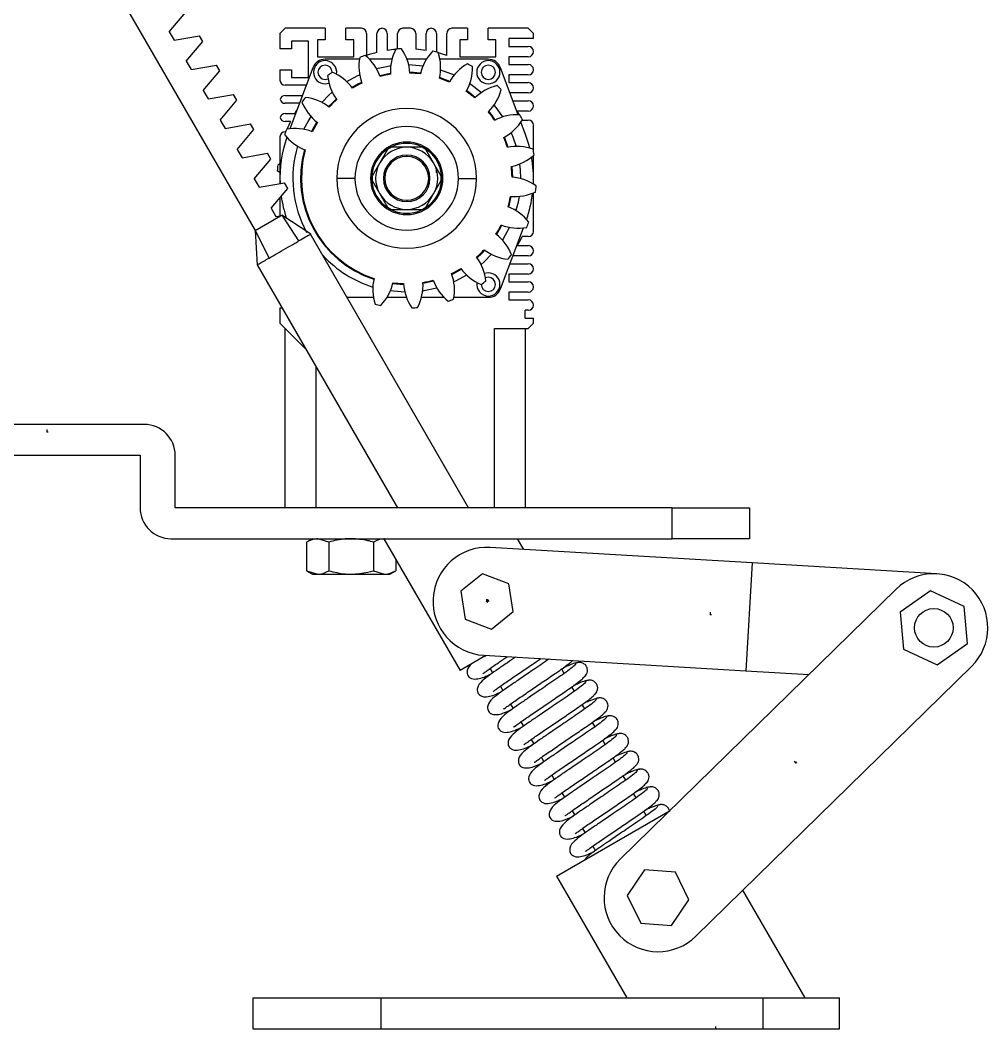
# Model space of a CAD drawing. Header units: millimetres. Extents: x 0 to 297, y 0 to 210.
# Drawn here: x 103.6 to 134.95, y 147.79 to 180.47 of the extents above; entities that cross this region are included whole.
import ezdxf

# ---------------------------------------------------------------- set-up
doc = ezdxf.new("R2010")
doc.units = ezdxf.units.MM
doc.header["$PDSIZE"] = -1

msp = doc.modelspace()

# ---------------------------------------------------------------- linework, layer by layer
at = {"color": 7, "linetype": 'Continuous', "lineweight": 25}
for p, q in [((101.209, 190.973), (111.209, 173.652)), ((108.432, 180.087), (108.97, 180.729)), ((108.432, 180.087), (108.588, 179.817)), ((112.183, 180.204), (112.015, 180.036)), ((113.482, 180.204), (112.183, 180.204)), ((113.482, 180.204), (113.482, 179.826)), ((114.152, 179.826), (114.152, 180.204)), ((114.655, 180.204), (114.152, 180.204)), ((116.248, 180.204), (115.996, 180.204)), ((118.092, 180.204), (117.589, 180.204)), ((118.092, 180.204), (118.092, 179.826)), ((118.762, 179.826), (118.762, 180.204)), ((120.062, 180.204), (118.762, 180.204)), ((120.229, 180.036), (120.062, 180.204)), ((108.588, 179.817), (109.413, 179.963)), ((108.981, 179.135), (109.52, 179.777)), ((109.52, 179.777), (109.413, 179.963)), ((112.015, 180.036), (112.015, 179.533)), ((112.937, 179.785), (112.392, 179.785)), ((112.392, 179.785), (112.392, 179.533)), ((112.937, 178.611), (112.937, 179.785)), ((113.482, 179.826), (113.23, 179.826)), ((113.23, 179.826), (113.23, 179.282)), ((114.404, 179.826), (114.152, 179.826)), ((114.404, 179.282), (114.404, 179.826)), ((114.823, 180.036), (114.823, 179.327)), ((115.158, 179.421), (115.158, 180.036)), ((115.493, 180.036), (115.493, 179.486)), ((115.829, 179.532), (115.829, 180.036)), ((116.415, 180.036), (116.415, 179.523)), ((116.751, 179.486), (116.751, 180.036)), ((117.086, 180.036), (117.086, 179.43)), ((117.421, 179.327), (117.421, 180.036)), ((118.092, 179.826), (117.84, 179.826)), ((117.84, 179.826), (117.84, 179.282)), ((119.014, 179.826), (118.762, 179.826)), ((119.014, 179.282), (119.014, 179.826)), ((120.229, 179.868), (119.433, 179.868)), ((119.433, 179.868), (119.433, 179.617)), ((120.229, 179.868), (120.229, 180.036)), ((112.392, 179.533), (112.015, 179.533)), ((119.433, 179.617), (120.062, 179.617)), ((108.981, 179.135), (109.138, 178.865)), ((113.23, 179.282), (114.404, 179.282)), ((114.593, 179.198), (113.478, 179.198)), ((115.642, 179.198), (114.915, 179.198)), ((116.76, 179.198), (116.132, 179.198)), ((118.766, 179.198), (117.199, 179.198)), ((117.84, 179.282), (119.014, 179.282)), ((120.062, 179.282), (119.433, 179.282)), ((119.433, 179.282), (119.433, 179.03)), ((109.138, 178.865), (109.963, 179.01)), ((109.531, 178.183), (110.07, 178.825)), ((110.07, 178.825), (109.963, 179.01)), ((112.015, 178.863), (112.015, 178.527)), ((112.015, 178.863), (112.392, 178.863)), ((113.086, 178.927), (112.338, 176.948)), ((112.392, 178.863), (112.392, 178.611)), ((116.184, 179.03), (116.654, 178.992)), ((116.574, 178.749), (116.223, 178.777)), ((117.22, 178.863), (117.66, 178.694)), ((119.733, 177.405), (119.158, 178.927)), ((119.433, 179.03), (120.062, 179.03)), ((112.392, 178.611), (112.937, 178.611)), ((117.515, 178.484), (117.187, 178.61)), ((119.433, 178.695), (119.433, 178.443)), ((120.062, 178.695), (119.433, 178.695)), ((119.433, 178.443), (120.062, 178.443)), ((109.531, 178.183), (109.687, 177.913)), ((112.872, 178.36), (112.183, 178.36)), ((113.478, 178.402), (113.605, 178.424)), ((120.062, 178.108), (119.467, 178.108)), ((109.687, 177.913), (110.513, 178.058)), ((110.081, 177.231), (110.62, 177.873)), ((110.62, 177.873), (110.513, 178.058)), ((112.183, 178.024), (112.745, 178.024)), ((119.562, 177.857), (120.062, 177.857)), ((112.65, 177.773), (112.183, 177.773)), ((120.062, 177.521), (119.702, 177.521)), ((110.081, 177.231), (110.237, 176.96)), ((112.183, 177.438), (112.493, 177.438)), ((112.359, 177.186), (112.183, 177.186)), ((119.964, 176.794), (119.824, 177.165)), ((119.865, 177.228), (120.062, 177.228)), ((110.237, 176.96), (111.062, 177.106)), ((110.631, 176.278), (111.169, 176.92)), ((111.169, 176.92), (111.062, 177.106)), ((112.183, 176.851), (112.202, 176.851)), ((120.229, 176.221), (120.229, 177.06)), ((112.015, 176.683), (112.015, 175.175)), ((116.122, 176.474), (116.122, 176.516)), ((110.631, 176.278), (110.787, 176.008)), ((110.787, 176.008), (111.612, 176.154)), ((111.719, 175.968), (111.612, 176.154)), ((112.773, 176.291), (112.837, 176.265)), ((115.5, 176.275), (115.251, 175.845)), ((115.625, 176.348), (115.5, 176.275)), ((116.122, 176.348), (115.625, 176.348)), ((116.619, 176.348), (116.122, 176.348)), ((116.745, 176.275), (116.619, 176.348)), ((116.993, 175.845), (116.745, 176.275)), ((111.181, 175.326), (111.719, 175.968)), ((115.251, 175.845), (115.003, 175.415)), ((116.122, 176.055), (116.122, 176.097)), ((117.242, 175.415), (116.993, 175.845)), ((120.229, 175.154), (120.229, 176.084)), ((112.015, 175.53), (111.929, 175.587)), ((112.015, 175.807), (111.944, 175.774)), ((119.558, 175.38), (119.537, 175.731)), ((111.181, 175.326), (111.337, 175.056)), ((111.337, 175.056), (112.162, 175.201)), ((112.269, 175.016), (112.162, 175.201)), ((114.446, 175.342), (113.859, 175.342)), ((115.003, 175.415), (115.003, 175.27)), ((115.003, 175.27), (115.251, 174.839)), ((116.993, 174.839), (117.242, 175.27)), ((117.242, 175.27), (117.242, 175.415)), ((117.798, 175.342), (118.385, 175.342)), ((111.73, 174.374), (112.269, 175.016)), ((115.251, 174.839), (115.5, 174.409)), ((116.745, 174.409), (116.993, 174.839)), ((120.229, 173.624), (120.229, 174.878)), ((112.015, 174.713), (112.015, 174.126)), ((116.122, 174.63), (116.122, 174.588)), ((119.43, 174.41), (119.508, 174.753)), ((111.73, 174.374), (111.886, 174.104)), ((115.5, 174.409), (115.625, 174.336)), ((115.625, 174.336), (116.122, 174.336)), ((116.122, 174.336), (116.619, 174.336)), ((116.122, 174.211), (116.122, 174.169)), ((116.619, 174.336), (116.745, 174.409)), ((111.209, 173.652), (112.075, 174.152)), ((111.209, 173.652), (112.036, 174.13)), ((111.886, 174.104), (112.036, 174.13)), ((113.015, 173.532), (112.075, 174.152)), ((112.075, 174.152), (112.622, 173.314)), ((111.209, 173.652), (111.276, 172.528)), ((111.209, 173.652), (111.661, 172.759)), ((118.128, 164.668), (113.008, 173.536)), ((119.158, 171.758), (119.906, 173.736)), ((120.062, 173.456), (119.865, 173.456)), ((119.702, 173.163), (120.062, 173.163)), ((119.467, 172.576), (120.062, 172.576)), ((120.062, 172.828), (119.562, 172.828)), ((111.276, 172.536), (115.819, 164.668)), ((118.766, 172.283), (118.639, 172.261)), ((120.062, 172.241), (119.433, 172.241)), ((119.433, 172.241), (119.433, 171.989)), ((115.67, 171.935), (116.021, 171.907)), ((119.433, 171.989), (120.062, 171.989)), ((116.061, 171.655), (115.59, 171.693)), ((120.062, 171.654), (119.433, 171.654)), ((119.433, 171.654), (119.433, 171.403)), ((114.191, 171.487), (115.046, 171.487)), ((115.484, 171.487), (116.112, 171.487)), ((116.602, 171.487), (117.329, 171.487)), ((117.652, 171.487), (118.766, 171.487)), ((119.433, 171.403), (120.062, 171.403)), ((112.015, 171.151), (112.015, 170.648)), ((112.015, 171.151), (112.075, 171.151)), ((120.062, 171.067), (119.964, 171.067)), ((119.964, 170.816), (119.964, 171.067)), ((112.015, 170.648), (112.845, 169.819)), ((119.964, 170.816), (120.229, 170.816)), ((120.062, 170.481), (120.229, 170.648)), ((120.229, 170.648), (120.229, 170.816)), ((112.183, 164.668), (112.183, 170.481)), ((118.964, 170.481), (120.062, 170.481)), ((118.964, 164.668), (118.964, 170.481)), ((119.964, 170.481), (119.964, 164.668)), ((113.183, 169.234), (113.183, 164.668)), ((107.624, 167.369), (96.973, 167.369)), ((96.973, 166.369), (107.485, 166.369)), ((107.485, 166.369), (107.485, 164.668)), ((108.624, 164.668), (108.624, 166.369)), ((124.724, 164.668), (108.624, 164.668)), ((124.724, 163.668), (124.724, 164.668)), ((124.724, 164.668), (127.224, 164.668)), ((127.224, 164.668), (127.224, 163.668)), ((108.485, 163.668), (124.724, 163.668)), ((113.073, 163.668), (112.88, 163.556)), ((112.88, 163.556), (112.88, 162.629)), ((113.602, 163.556), (113.241, 163.668)), ((113.602, 163.556), (113.602, 162.629)), ((115.045, 163.556), (115.045, 162.629)), ((115.386, 163.668), (117.85, 159.4)), ((119.917, 163.319), (119.716, 163.668)), ((127.224, 163.668), (124.724, 163.668)), ((127.312, 162.882), (118.827, 163.384)), ((115.767, 163.008), (115.767, 162.629)), ((127.312, 162.882), (127.105, 159.388)), ((133.301, 162.528), (127.312, 162.882)), ((112.88, 162.629), (113.073, 162.518)), ((112.88, 162.629), (113.241, 162.518)), ((113.073, 162.518), (113.241, 162.518)), ((113.241, 162.518), (114.323, 162.518)), ((114.323, 162.518), (115.406, 162.518)), ((115.045, 162.629), (115.406, 162.518)), ((115.406, 162.518), (115.573, 162.518)), ((115.573, 162.518), (115.767, 162.629)), ((118.581, 162.533), (117.876, 161.962)), ((119.428, 162.208), (118.581, 162.533)), ((119.571, 161.312), (119.428, 162.208)), ((117.876, 161.962), (118.018, 161.065)), ((131.974, 162.032), (123.042, 153.288)), ((133.091, 161.981), (132.105, 161.288)), ((134.184, 161.474), (133.091, 161.981)), ((134.291, 160.274), (134.184, 161.474)), ((118.866, 160.741), (119.571, 161.312)), ((132.105, 161.288), (132.213, 160.088)), ((118.018, 161.065), (118.866, 160.741)), ((133.306, 159.581), (134.291, 160.274)), ((118.69, 159.886), (117.85, 159.4)), ((118.62, 159.89), (127.105, 159.388)), ((118.636, 159.854), (118.69, 159.886)), ((132.213, 160.088), (133.306, 159.581)), ((125.49, 150.787), (134.422, 159.531)), ((118.824, 159.463), (118.906, 159.32)), ((121.225, 159.303), (121.143, 159.445)), ((127.105, 159.388), (129.15, 159.267)), ((119.156, 158.887), (119.239, 158.744)), ((121.558, 158.728), (121.476, 158.869)), ((119.489, 158.311), (119.571, 158.168)), ((121.89, 158.152), (121.808, 158.293)), ((119.821, 157.735), (119.904, 157.592)), ((122.223, 157.576), (122.141, 157.717)), ((120.154, 157.159), (120.236, 157.016)), ((122.555, 157), (122.474, 157.141)), ((120.486, 156.583), (120.569, 156.44)), ((122.888, 156.424), (122.806, 156.565)), ((120.819, 156.007), (120.902, 155.864)), ((123.22, 155.848), (123.139, 155.989)), ((121.151, 155.431), (121.234, 155.288)), ((123.553, 155.272), (123.471, 155.413)), ((120.977, 152.734), (124.654, 154.857)), ((121.484, 154.855), (121.567, 154.712)), ((123.885, 154.696), (123.804, 154.837)), ((121.817, 154.279), (121.899, 154.136)), ((122.149, 153.703), (122.233, 153.559)), ((120.977, 152.734), (123.255, 148.788)), ((123.83, 152.937), (123.268, 152.11)), ((124.827, 152.865), (123.83, 152.937)), ((125.263, 151.965), (124.827, 152.865)), ((123.268, 152.11), (123.704, 151.21)), ((124.702, 151.137), (125.263, 151.965)), ((129.029, 148.788), (127.013, 152.278)), ((123.704, 151.21), (124.702, 151.137)), ((111.142, 148.788), (111.142, 147.788)), ((111.142, 148.788), (115.28, 148.788)), ((115.28, 148.788), (115.28, 147.788)), ((115.28, 148.788), (127.659, 148.788)), ((127.659, 148.788), (127.659, 147.788)), ((127.659, 148.788), (130.142, 148.788)), ((130.142, 147.788), (130.142, 148.788)), ((111.142, 147.788), (115.28, 147.788)), ((115.28, 147.788), (127.659, 147.788)), ((127.659, 147.788), (130.142, 147.788))]:
    msp.add_line(p, q, dxfattribs=at)
at = {"color": 7, "linetype": 'Continuous'}
for p, q in [((117.082, 175.547), (117.082, 175.621)), ((117.082, 175.547), (117.119, 175.547)), ((104.473, 167.127), (104.473, 167.201)), ((104.473, 167.127), (104.51, 167.127)), ((118.723, 161.637), (118.693, 161.658)), ((118.723, 161.637), (118.713, 161.71)), ((118.723, 161.637), (118.714, 161.673)), ((118.723, 161.637), (118.766, 161.697)), ((118.723, 161.637), (118.782, 161.682)), ((118.723, 161.637), (118.795, 161.655)), ((118.723, 161.637), (118.76, 161.642)), ((118.723, 161.637), (118.746, 161.607)), ((125.961, 161.209), (125.965, 161.283)), ((125.961, 161.209), (125.965, 161.283)), ((125.961, 161.209), (125.998, 161.207)), ((125.961, 161.209), (125.998, 161.207)), ((128.732, 156.409), (128.68, 156.462)), ((128.732, 156.409), (128.68, 156.462)), ((128.732, 156.409), (128.758, 156.435)), ((128.732, 156.409), (128.758, 156.435)), ((126.142, 147.788), (126.142, 147.862)), ((126.142, 147.788), (126.142, 147.862)), ((126.142, 147.788), (126.179, 147.788)), ((126.142, 147.788), (126.179, 147.788))]:
    msp.add_line(p, q, dxfattribs=at)
at = {"color": 7, "linetype": 'Continuous', "lineweight": 25, "flags": 128}
for points in [[(115.142, 178.898), (115.572, 178.989), (115.604, 178.994)], [(113.478, 178.548), (113.566, 178.566), (113.574, 178.569)], [(114.18, 178.478), (114.522, 178.665), (114.596, 178.7)], [(114.66, 178.452), (114.562, 178.404), (114.35, 178.287)], [(115.596, 178.738), (115.585, 178.736), (115.252, 178.667)], [(113.376, 177.803), (113.614, 178.046), (113.712, 178.134)], [(118.344, 177.964), (118.142, 178.122), (118.065, 178.177)], [(118.167, 178.411), (118.2, 178.389), (118.542, 178.125)], [(113.843, 177.915), (113.692, 177.772), (113.592, 177.668)], [(118.993, 177.232), (118.902, 177.362), (118.785, 177.515)], [(118.949, 177.711), (119.006, 177.642), (119.228, 177.33)], [(112.793, 176.93), (112.928, 177.186), (113.023, 177.342)], [(113.211, 177.168), (113.06, 176.902), (113.04, 176.861)], [(119.502, 176.818), (119.555, 176.69), (119.663, 176.375)], [(120.111, 176.32), (120.079, 176.441), (119.964, 176.794)], [(119.409, 176.347), (119.39, 176.404), (119.289, 176.677)], [(119.781, 175.806), (119.8, 175.618), (119.81, 175.335)], [(119.763, 174.757), (119.718, 174.522), (119.659, 174.297)], [(119.033, 173.516), (119.184, 173.782), (119.205, 173.823)], [(119.451, 173.755), (119.316, 173.498), (119.221, 173.343)], [(118.401, 172.77), (118.552, 172.912), (118.652, 173.016)], [(118.869, 172.881), (118.631, 172.639), (118.532, 172.55)], [(117.584, 172.232), (117.682, 172.28), (117.894, 172.398)], [(116.648, 171.946), (116.66, 171.948), (116.993, 172.018)], [(118.064, 172.207), (117.722, 172.019), (117.648, 171.985)], [(118.766, 172.136), (118.678, 172.119), (118.67, 172.115)], [(117.102, 171.787), (116.672, 171.695), (116.64, 171.691)]]:
    msp.add_lwpolyline(points, dxfattribs=at)
at = {"color": 7, "linetype": 'Continuous', "lineweight": 25}
msp.add_circle((133.198, 160.781), 0.625, dxfattribs=at)
for centre, radius, start, end in [((114.655, 180.036), 0.168, 0, 90), ((115.326, 180.036), 0.168, 90, 180), ((115.326, 180.036), 0.168, 0, 90), ((115.996, 180.036), 0.168, 90, 180), ((116.248, 180.036), 0.168, 0, 90), ((116.918, 180.036), 0.168, 90, 180), ((116.918, 180.036), 0.168, 0, 90), ((117.589, 180.036), 0.168, 90, 180), ((116.122, 175.342), 4.191, 103.2971, 108.0592), ((116.122, 175.342), 4.191, 94.9141, 98.6269), ((117.134, 178.816), 1.54, 152.4802, 183.8017), ((116.122, 175.342), 4.2, 92.2842, 94.8359), ((114.688, 178.664), 1.54, 3.3185, 34.6399), ((116.122, 175.342), 4.191, 81.3731, 85.986), ((118.071, 178.39), 1.54, 136.1166, 167.438), ((116.122, 175.342), 4.2, 75.9206, 78.4723), ((115.682, 178.933), 1.54, 346.9548, 18.2763), ((120.062, 179.449), 0.168, 0, 90), ((120.062, 179.449), 0.168, 270, 0), ((113.478, 178.779), 0.419, 90, 159.3007), ((113.478, 178.779), 0.377, 90, 270), ((113.478, 178.779), 0.377, 350.5065, 90), ((116.114, 178.96), 1.54, 168.8439, 200.1653), ((116.122, 175.342), 4.2, 108.6479, 111.1996), ((113.81, 178.125), 1.54, 19.6821, 51.0035), ((116.122, 175.342), 4.191, 71.9408, 75.8424), ((118.766, 178.779), 0.377, 90, 270), ((118.766, 178.779), 0.419, 20.6993, 90), ((118.766, 178.779), 0.377, 270, 90), ((113.478, 178.779), 0.231, 90, 270), ((113.478, 178.779), 0.231, 0.1902, 90), ((116.122, 175.342), 4.2, 125.0115, 127.5632), ((113.12, 177.361), 1.54, 36.0457, 67.3672), ((118.851, 177.717), 1.54, 119.753, 151.0744), ((116.711, 178.912), 1.54, 330.5912, 1.9126), ((116.122, 175.342), 4.2, 59.557, 62.1086), ((118.766, 178.779), 0.231, 90, 270), ((118.766, 178.779), 0.231, 270, 90), ((120.062, 178.863), 0.168, 0, 90), ((120.062, 178.863), 0.168, 270, 0), ((112.183, 178.527), 0.168, 180, 270), ((115.095, 178.811), 1.54, 185.2075, 216.5289), ((116.122, 175.342), 3.412, 115.2136, 120.9974), ((116.122, 175.342), 3.412, 98.85, 104.6338), ((116.122, 175.342), 3.412, 82.4864, 88.2701), ((116.122, 175.342), 3.412, 66.1227, 71.9065), ((120.062, 178.276), 0.168, 0, 90), ((116.122, 175.342), 3.412, 49.7591, 55.5429), ((119.41, 176.852), 1.54, 103.3893, 134.7108), ((117.693, 178.601), 1.54, 314.2276, 345.549), ((116.122, 175.342), 4.2, 43.1933, 45.745), ((120.062, 178.276), 0.168, 270, 0), ((112.183, 177.857), 0.168, 90, 165.5225), ((112.183, 177.941), 0.168, 194.4775, 270), ((116.122, 175.342), 4.2, 141.3751, 143.9268), ((114.16, 178.381), 1.54, 201.5712, 232.8926), ((112.673, 176.433), 1.54, 52.4094, 83.7308), ((116.122, 175.342), 3.412, 131.5773, 137.361), ((120.062, 177.689), 0.168, 0, 90), ((116.122, 175.342), 4.191, 147.8224, 150), ((116.122, 175.342), 2.263, 0, 180), ((116.122, 175.342), 3.412, 33.3955, 39.1792), ((116.122, 175.342), 4.191, 29.4595, 31.3323), ((120.062, 177.689), 0.168, 270, 0), ((112.183, 177.27), 0.168, 90, 165.5225), ((112.183, 177.354), 0.168, 194.4775, 270), ((116.122, 175.342), 4.191, 153.8961, 157.6606), ((116.122, 175.342), 3.412, 147.9409, 153.7247), ((119.702, 175.865), 1.54, 87.0257, 118.3471), ((118.547, 178.027), 1.54, 297.8639, 329.1854), ((116.122, 175.342), 4.2, 26.8297, 29.3814), ((120.062, 177.06), 0.168, 0, 90), ((112.183, 176.683), 0.168, 90, 180), ((116.122, 175.342), 4.2, 157.7388, 160.2905), ((112.505, 175.417), 1.54, 68.773, 100.0944), ((116.122, 175.342), 1.676, 0, 180), ((116.122, 175.342), 4.107, 161.0522, 182.3196), ((113.383, 177.705), 1.54, 217.9348, 246.6674), ((116.122, 175.342), 1.173, 90, 270), ((116.122, 175.342), 1.132, 90, 270), ((116.122, 175.342), 1.173, 270, 90), ((116.122, 175.342), 1.132, 270, 90), ((116.122, 175.342), 3.412, 17.0318, 22.8156), ((116.122, 175.342), 3.688, 163.5288, 208.4675), ((116.122, 175.342), 3.437, 164.2591, 251.946), ((116.122, 175.342), 3.412, 164.3046, 251.9065), ((116.122, 175.342), 1.006, 90, 150), ((116.122, 175.342), 1.006, 30, 90), ((119.704, 174.835), 1.54, 70.6621, 101.9835), ((116.122, 175.342), 4.2, 10.466, 13.0177), ((116.122, 175.342), 1.006, 150, 210), ((116.122, 175.342), 0.754, 90, 270), ((116.122, 175.342), 0.712, 90, 270), ((116.122, 175.342), 0.754, 270, 90), ((116.122, 175.342), 0.712, 270, 90), ((116.122, 175.342), 1.006, 330, 30), ((119.205, 177.235), 1.54, 281.5003, 312.8217), ((116.122, 175.342), 4.107, 357.4158, 9.7043), ((116.122, 175.342), 4.2, 174.1024, 176.6541), ((116.122, 175.342), 3.412, 0.6682, 6.452), ((116.122, 175.342), 2.263, 180, 0), ((116.122, 175.342), 1.676, 180, 0), ((119.416, 173.847), 1.54, 54.2984, 85.6199), ((116.122, 175.342), 1.006, 210, 270), ((116.122, 175.342), 1.006, 270, 330), ((119.614, 176.289), 1.54, 265.1367, 296.4581), ((116.122, 175.342), 4.107, 341.0522, 353.3407), ((116.122, 175.342), 4.2, 354.1024, 356.6541), ((116.122, 175.342), 4.107, 188.1169, 198.4432), ((116.122, 175.342), 3.412, 344.3046, 350.0883), ((118.861, 172.979), 1.54, 37.9348, 69.2562), ((116.122, 175.342), 4.2, 337.7388, 340.2905), ((116.122, 175.342), 3.412, 327.9409, 333.7247), ((118.085, 172.303), 1.54, 21.5712, 52.8926), ((119.739, 175.267), 1.54, 248.773, 280.0944), ((120.062, 173.624), 0.168, 270, 0), ((116.122, 175.342), 4.191, 328.6677, 333.2563), ((116.122, 175.342), 3.412, 311.5773, 317.361), ((119.572, 174.251), 1.54, 232.4094, 263.7308), ((120.062, 172.995), 0.168, 0, 90), ((120.062, 172.995), 0.168, 270, 0), ((116.122, 175.342), 3.688, 222.5415, 252.6823), ((117.149, 171.873), 1.54, 5.2075, 36.5289), ((116.122, 175.342), 4.2, 321.3751, 323.9268), ((120.062, 172.409), 0.168, 0, 90), ((116.122, 175.342), 3.412, 295.2136, 300.9974), ((116.13, 171.724), 1.54, 348.8439, 20.1653), ((119.124, 173.324), 1.54, 216.0457, 247.3672), ((118.766, 171.906), 0.377, 270, 90), ((120.062, 172.409), 0.168, 270, 0), ((116.563, 171.751), 1.54, 166.9548, 198.2763), ((114.173, 172.294), 1.54, 316.1166, 347.438), ((116.122, 175.342), 3.412, 262.4864, 268.2701), ((117.557, 172.021), 1.54, 183.3185, 214.6399), ((115.11, 171.869), 1.54, 332.4802, 3.8017), ((116.122, 175.342), 3.412, 278.85, 284.6338), ((118.434, 172.56), 1.54, 199.6821, 231.0035), ((118.766, 171.906), 0.377, 170.5065, 270), ((116.122, 175.342), 4.2, 305.0115, 307.5632), ((118.766, 171.906), 0.231, 180.1902, 270), ((118.766, 171.906), 0.231, 270, 90), ((120.062, 171.822), 0.168, 0, 90), ((118.766, 171.906), 0.419, 270, 339.3007), ((120.062, 171.822), 0.168, 270, 0), ((116.122, 175.342), 4.2, 255.9206, 258.4723), ((116.122, 175.342), 4.2, 288.6479, 291.1996), ((120.062, 171.235), 0.168, 0, 90), ((116.122, 175.342), 4.2, 272.2842, 274.8359), ((120.062, 171.235), 0.168, 270, 0), ((107.624, 166.369), 1, 0, 90), ((108.485, 164.668), 1, 180, 270), ((118.723, 161.637), 1.75, 86.6182, 266.6182), ((133.198, 160.781), 1.75, 314.39, 134.39), ((124.266, 152.037), 1.75, 134.39, 314.39)]:
    msp.add_arc(centre, radius, start, end, dxfattribs=at)
for points, knots in [([(112.622, 173.314), (112.702, 173.36), (112.856, 173.449), (112.988, 173.523), (112.997, 173.53), (113.002, 173.533)], [0, 0, 0, 0, 0.365124, 0.708336, 1, 1, 1, 1]), ([(111.661, 172.759), (111.748, 172.807), (111.922, 172.903), (112.215, 173.081), (112.459, 173.212), (112.581, 173.288), (112.622, 173.314)], [0, 0, 0, 0, 0.285593, 0.571171, 0.856375, 1, 1, 1, 1]), ([(111.282, 172.54), (111.28, 172.539), (111.265, 172.53), (111.332, 172.567), (111.467, 172.646), (111.602, 172.725), (111.661, 172.759)], [0, 0, 0, 0, 0.051433, 0.394416, 0.737381, 1, 1, 1, 1]), ([(113.241, 163.668), (113.232, 163.668), (113.11, 163.666), (112.991, 163.609), (112.88, 163.556)], [0, 0, 0, 0, 0.070139, 1, 1, 1, 1]), ([(114.323, 163.668), (114.258, 163.666), (114.013, 163.66), (113.776, 163.6), (113.602, 163.556)], [0, 0, 0, 0, 0.268634, 1, 1, 1, 1]), ([(115.045, 163.556), (114.984, 163.573), (114.749, 163.638), (114.505, 163.655), (114.323, 163.668)], [0, 0, 0, 0, 0.257551, 1, 1, 1, 1]), ([(115.406, 163.668), (115.397, 163.668), (115.276, 163.666), (115.156, 163.609), (115.045, 163.556)], [0, 0, 0, 0, 0.070139, 1, 1, 1, 1]), ([(113.241, 162.518), (113.249, 162.518), (113.371, 162.519), (113.491, 162.576), (113.602, 162.629)], [0, 0, 0, 0, 0.070139, 1, 1, 1, 1]), ([(113.602, 162.629), (113.776, 162.586), (114.013, 162.526), (114.258, 162.519), (114.323, 162.518)], [0, 0, 0, 0, 0.731366, 1, 1, 1, 1]), ([(114.323, 162.518), (114.505, 162.53), (114.749, 162.547), (114.984, 162.613), (115.045, 162.629)], [0, 0, 0, 0, 0.742449, 1, 1, 1, 1]), ([(115.406, 162.518), (115.414, 162.518), (115.536, 162.519), (115.656, 162.576), (115.767, 162.629)], [0, 0, 0, 0, 0.070139, 1, 1, 1, 1]), ([(119.647, 159.829), (119.559, 159.769), (119.366, 159.637), (119.078, 159.443), (118.79, 159.239), (118.56, 159.066), (118.401, 158.876), (118.408, 158.682), (118.522, 158.551), (118.774, 158.529), (118.977, 158.611), (119.176, 158.704), (119.194, 158.712)], [0, 0, 0, 0, 0.0846016, 0.1837206, 0.2955328, 0.4225732, 0.554352, 0.6232581, 0.6886987, 0.7908679, 0.9814841, 1, 1, 1, 1]), ([(118.588, 159.311), (118.591, 159.307), (118.598, 159.295), (118.652, 159.34), (118.758, 159.416), (118.91, 159.526), (119.113, 159.664), (119.28, 159.778), (119.378, 159.845)], [0, 0, 0, 0, 0.075877, 0.235479, 0.40562, 0.582533, 0.753131, 1, 1, 1, 1]), ([(118.225, 159.617), (118.164, 159.55), (118.066, 159.445), (118.076, 159.258), (118.189, 159.127), (118.441, 159.105), (118.644, 159.187), (118.844, 159.28), (118.862, 159.288)], [0, 0, 0, 0, 0.213115, 0.334783, 0.450332, 0.630733, 0.967306, 1, 1, 1, 1]), ([(120.73, 159.765), (120.683, 159.733), (120.563, 159.65), (120.344, 159.501), (120.05, 159.301), (119.736, 159.086), (119.411, 158.867), (119.123, 158.663), (118.892, 158.49), (118.733, 158.3), (118.741, 158.106), (118.854, 157.975), (119.106, 157.953), (119.309, 158.035), (119.509, 158.128), (119.527, 158.136)], [0, 0, 0, 0, 0.043301, 0.11121, 0.172492, 0.269731, 0.348804, 0.438004, 0.539351, 0.644479, 0.69945, 0.751656, 0.833163, 0.985229, 1, 1, 1, 1]), ([(118.921, 158.735), (118.923, 158.731), (118.93, 158.719), (118.985, 158.764), (119.09, 158.84), (119.242, 158.949), (119.475, 159.108), (119.792, 159.325), (120.161, 159.575), (120.37, 159.718), (120.462, 159.781)], [0, 0, 0, 0, 0.046636, 0.144731, 0.249304, 0.358039, 0.462893, 0.664763, 0.852848, 1, 1, 1, 1]), ([(121.596, 159.619), (121.589, 159.603), (121.575, 159.57), (121.41, 159.436), (121.185, 159.272), (120.93, 159.098), (120.677, 158.926), (120.382, 158.724), (120.068, 158.51), (119.743, 158.291), (119.455, 158.087), (119.225, 157.914), (119.066, 157.724), (119.073, 157.53), (119.187, 157.399), (119.439, 157.377), (119.642, 157.459), (119.841, 157.552), (119.859, 157.56)], [0, 0, 0, 0, 0.075874, 0.148, 0.212973, 0.269506, 0.321358, 0.36815, 0.442398, 0.502775, 0.570884, 0.648269, 0.72854, 0.770513, 0.810375, 0.87261, 0.988721, 1, 1, 1, 1]), ([(119.253, 158.159), (119.256, 158.155), (119.263, 158.143), (119.317, 158.188), (119.423, 158.264), (119.575, 158.373), (119.807, 158.532), (120.126, 158.749), (120.531, 159.026), (120.873, 159.258), (121.154, 159.45), (121.356, 159.6), (121.482, 159.698), (121.499, 159.719), (121.499, 159.72)], [0, 0, 0, 0, 0.030341, 0.09416, 0.162194, 0.232935, 0.301151, 0.432485, 0.554851, 0.690497, 0.776679, 0.879771, 0.997706, 1, 1, 1, 1]), ([(121.677, 159.651), (121.65, 159.651), (121.597, 159.649), (121.408, 159.578), (121.248, 159.506), (121.193, 159.482)], [0, 0, 0, 0, 0.416856, 0.798927, 1, 1, 1, 1]), ([(121.868, 159.19), (121.88, 159.198), (121.918, 159.224), (121.952, 159.283), (121.981, 159.364), (121.978, 159.467), (121.936, 159.553), (121.877, 159.609), (121.807, 159.649), (121.707, 159.67), (121.634, 159.649), (121.599, 159.64)], [0, 0, 0, 0, 0.0516397, 0.1595386, 0.2743824, 0.4077697, 0.5573978, 0.6360871, 0.7148456, 0.8651843, 1, 1, 1, 1]), ([(119.586, 157.583), (119.588, 157.579), (119.595, 157.567), (119.65, 157.612), (119.755, 157.688), (119.907, 157.797), (120.14, 157.956), (120.459, 158.173), (120.864, 158.45), (121.207, 158.682), (121.485, 158.874), (121.695, 159.028), (121.858, 159.16), (121.875, 159.194), (121.885, 159.212)], [0, 0, 0, 0, 0.026961, 0.083673, 0.144129, 0.206991, 0.26761, 0.384316, 0.493052, 0.61359, 0.690174, 0.781783, 0.886582, 1, 1, 1, 1]), ([(121.929, 159.043), (121.922, 159.027), (121.908, 158.994), (121.742, 158.86), (121.517, 158.696), (121.263, 158.522), (121.01, 158.35), (120.714, 158.148), (120.401, 157.934), (120.076, 157.715), (119.788, 157.511), (119.557, 157.338), (119.398, 157.148), (119.406, 156.954), (119.52, 156.823), (119.771, 156.801), (119.974, 156.883), (120.174, 156.976), (120.192, 156.984)], [0, 0, 0, 0, 0.075874, 0.148, 0.212973, 0.269506, 0.321358, 0.36815, 0.442398, 0.502775, 0.570884, 0.648269, 0.72854, 0.770513, 0.810375, 0.87261, 0.988721, 1, 1, 1, 1]), ([(122.01, 159.075), (121.982, 159.075), (121.929, 159.073), (121.741, 159.002), (121.581, 158.93), (121.526, 158.906)], [0, 0, 0, 0, 0.416856, 0.798927, 1, 1, 1, 1]), ([(122.2, 158.614), (122.213, 158.622), (122.251, 158.648), (122.285, 158.707), (122.314, 158.788), (122.311, 158.891), (122.268, 158.977), (122.21, 159.033), (122.139, 159.073), (122.04, 159.094), (121.966, 159.073), (121.931, 159.064)], [0, 0, 0, 0, 0.05164, 0.159539, 0.274382, 0.40777, 0.557398, 0.636087, 0.714846, 0.865184, 1, 1, 1, 1]), ([(119.918, 157.007), (119.921, 157.003), (119.928, 156.991), (119.982, 157.036), (120.088, 157.112), (120.24, 157.221), (120.472, 157.38), (120.791, 157.597), (121.196, 157.874), (121.539, 158.106), (121.817, 158.298), (122.028, 158.452), (122.19, 158.584), (122.208, 158.618), (122.217, 158.636)], [0, 0, 0, 0, 0.026961, 0.083673, 0.144129, 0.206991, 0.26761, 0.384316, 0.493052, 0.61359, 0.690174, 0.781783, 0.886582, 1, 1, 1, 1]), ([(122.342, 158.499), (122.315, 158.499), (122.262, 158.497), (122.073, 158.426), (121.913, 158.355), (121.858, 158.33)], [0, 0, 0, 0, 0.416856, 0.798927, 1, 1, 1, 1]), ([(122.533, 158.038), (122.545, 158.046), (122.583, 158.072), (122.617, 158.131), (122.647, 158.212), (122.643, 158.315), (122.601, 158.401), (122.542, 158.457), (122.472, 158.498), (122.372, 158.518), (122.299, 158.498), (122.264, 158.488)], [0, 0, 0, 0, 0.0516397, 0.1595386, 0.2743824, 0.4077697, 0.5573978, 0.6360871, 0.7148456, 0.8651843, 1, 1, 1, 1]), ([(122.262, 158.467), (122.254, 158.451), (122.24, 158.418), (122.075, 158.284), (121.85, 158.12), (121.595, 157.946), (121.342, 157.774), (121.047, 157.572), (120.733, 157.358), (120.408, 157.139), (120.12, 156.935), (119.89, 156.762), (119.731, 156.572), (119.738, 156.378), (119.852, 156.247), (120.104, 156.225), (120.307, 156.307), (120.507, 156.4), (120.524, 156.408)], [0, 0, 0, 0, 0.075874, 0.148, 0.212973, 0.269506, 0.321358, 0.36815, 0.442398, 0.502775, 0.570884, 0.648269, 0.72854, 0.770513, 0.810375, 0.87261, 0.988721, 1, 1, 1, 1]), ([(122.594, 157.891), (122.587, 157.875), (122.573, 157.842), (122.407, 157.708), (122.182, 157.544), (121.928, 157.37), (121.675, 157.198), (121.379, 156.996), (121.066, 156.782), (120.741, 156.563), (120.453, 156.359), (120.222, 156.186), (120.063, 155.996), (120.071, 155.802), (120.185, 155.671), (120.436, 155.649), (120.64, 155.731), (120.839, 155.824), (120.857, 155.832)], [0, 0, 0, 0, 0.075874, 0.148, 0.212973, 0.269506, 0.321358, 0.36815, 0.442398, 0.502775, 0.570884, 0.648269, 0.72854, 0.770513, 0.810375, 0.87261, 0.988721, 1, 1, 1, 1]), ([(120.251, 156.431), (120.253, 156.427), (120.26, 156.415), (120.315, 156.46), (120.42, 156.536), (120.572, 156.645), (120.805, 156.804), (121.124, 157.021), (121.529, 157.298), (121.872, 157.53), (122.15, 157.722), (122.36, 157.876), (122.523, 158.008), (122.54, 158.042), (122.55, 158.06)], [0, 0, 0, 0, 0.026961, 0.083673, 0.144129, 0.206991, 0.26761, 0.384316, 0.493052, 0.61359, 0.690174, 0.781783, 0.886582, 1, 1, 1, 1]), ([(122.675, 157.923), (122.647, 157.923), (122.594, 157.921), (122.406, 157.85), (122.246, 157.779), (122.191, 157.754)], [0, 0, 0, 0, 0.416856, 0.798927, 1, 1, 1, 1]), ([(122.865, 157.462), (122.878, 157.47), (122.916, 157.496), (122.95, 157.555), (122.979, 157.636), (122.976, 157.739), (122.933, 157.825), (122.875, 157.881), (122.804, 157.922), (122.705, 157.942), (122.631, 157.922), (122.596, 157.912)], [0, 0, 0, 0, 0.05164, 0.159539, 0.274382, 0.40777, 0.557398, 0.636087, 0.714846, 0.865184, 1, 1, 1, 1]), ([(122.927, 157.315), (122.919, 157.299), (122.905, 157.266), (122.74, 157.132), (122.515, 156.968), (122.261, 156.794), (122.007, 156.622), (121.712, 156.42), (121.398, 156.206), (121.073, 155.987), (120.785, 155.783), (120.555, 155.61), (120.396, 155.42), (120.403, 155.226), (120.517, 155.095), (120.769, 155.073), (120.972, 155.155), (121.172, 155.248), (121.189, 155.256)], [0, 0, 0, 0, 0.0758744, 0.148, 0.2129733, 0.2695057, 0.3213583, 0.3681502, 0.4423979, 0.5027749, 0.5708837, 0.6482686, 0.7285398, 0.770513, 0.8103752, 0.8726101, 0.9887213, 1, 1, 1, 1]), ([(120.583, 155.855), (120.586, 155.851), (120.593, 155.839), (120.648, 155.884), (120.753, 155.96), (120.905, 156.069), (121.137, 156.228), (121.456, 156.445), (121.861, 156.722), (122.204, 156.954), (122.482, 157.146), (122.693, 157.3), (122.855, 157.432), (122.873, 157.466), (122.882, 157.484)], [0, 0, 0, 0, 0.026961, 0.083673, 0.144129, 0.206991, 0.26761, 0.384316, 0.493052, 0.61359, 0.690174, 0.781783, 0.886582, 1, 1, 1, 1]), ([(123.007, 157.347), (122.98, 157.347), (122.927, 157.345), (122.738, 157.274), (122.579, 157.203), (122.524, 157.178)], [0, 0, 0, 0, 0.416856, 0.798927, 1, 1, 1, 1]), ([(123.198, 156.886), (123.21, 156.894), (123.248, 156.92), (123.283, 156.979), (123.312, 157.061), (123.308, 157.163), (123.266, 157.249), (123.208, 157.305), (123.137, 157.346), (123.038, 157.366), (122.964, 157.346), (122.929, 157.336)], [0, 0, 0, 0, 0.05164, 0.159539, 0.274382, 0.40777, 0.557398, 0.636087, 0.714846, 0.865184, 1, 1, 1, 1]), ([(120.916, 155.279), (120.918, 155.275), (120.925, 155.263), (120.98, 155.308), (121.085, 155.384), (121.237, 155.493), (121.47, 155.652), (121.789, 155.869), (122.194, 156.146), (122.537, 156.378), (122.815, 156.57), (123.025, 156.724), (123.188, 156.856), (123.206, 156.89), (123.215, 156.908)], [0, 0, 0, 0, 0.026961, 0.083673, 0.144129, 0.206991, 0.26761, 0.384316, 0.493052, 0.61359, 0.690174, 0.781783, 0.886582, 1, 1, 1, 1]), ([(123.259, 156.739), (123.252, 156.723), (123.238, 156.69), (123.072, 156.556), (122.848, 156.392), (122.593, 156.218), (122.34, 156.046), (122.044, 155.844), (121.731, 155.63), (121.406, 155.411), (121.118, 155.207), (120.888, 155.034), (120.729, 154.844), (120.736, 154.65), (120.85, 154.519), (121.102, 154.497), (121.305, 154.579), (121.504, 154.672), (121.522, 154.68)], [0, 0, 0, 0, 0.075874, 0.148, 0.212973, 0.269506, 0.321358, 0.36815, 0.442398, 0.502775, 0.570884, 0.648269, 0.72854, 0.770513, 0.810375, 0.87261, 0.988721, 1, 1, 1, 1]), ([(123.34, 156.771), (123.312, 156.771), (123.26, 156.769), (123.071, 156.699), (122.911, 156.627), (122.856, 156.602)], [0, 0, 0, 0, 0.416856, 0.798927, 1, 1, 1, 1]), ([(123.53, 156.31), (123.543, 156.318), (123.581, 156.344), (123.615, 156.403), (123.644, 156.485), (123.641, 156.587), (123.599, 156.673), (123.54, 156.729), (123.47, 156.77), (123.37, 156.79), (123.296, 156.77), (123.261, 156.76)], [0, 0, 0, 0, 0.0516397, 0.1595386, 0.2743824, 0.4077697, 0.5573978, 0.6360871, 0.7148456, 0.8651843, 1, 1, 1, 1]), ([(121.249, 154.703), (121.251, 154.699), (121.258, 154.687), (121.313, 154.732), (121.418, 154.808), (121.57, 154.918), (121.802, 155.076), (122.121, 155.293), (122.526, 155.57), (122.869, 155.802), (123.148, 155.994), (123.358, 156.148), (123.52, 156.28), (123.538, 156.314), (123.547, 156.332)], [0, 0, 0, 0, 0.026961, 0.083673, 0.144129, 0.206991, 0.26761, 0.384316, 0.493052, 0.61359, 0.690174, 0.781783, 0.886582, 1, 1, 1, 1]), ([(123.863, 155.734), (123.875, 155.742), (123.913, 155.768), (123.948, 155.827), (123.977, 155.909), (123.974, 156.011), (123.931, 156.097), (123.873, 156.153), (123.802, 156.194), (123.703, 156.214), (123.629, 156.194), (123.594, 156.184)], [0, 0, 0, 0, 0.0516397, 0.1595386, 0.2743824, 0.4077697, 0.5573978, 0.6360871, 0.7148456, 0.8651843, 1, 1, 1, 1]), ([(123.592, 156.163), (123.584, 156.147), (123.57, 156.114), (123.405, 155.98), (123.18, 155.816), (122.926, 155.642), (122.672, 155.47), (122.377, 155.269), (122.063, 155.054), (121.739, 154.835), (121.45, 154.632), (121.22, 154.458), (121.061, 154.268), (121.068, 154.074), (121.182, 153.943), (121.434, 153.921), (121.637, 154.003), (121.837, 154.096), (121.854, 154.104)], [0, 0, 0, 0, 0.0758744, 0.148, 0.2129733, 0.2695057, 0.3213583, 0.3681502, 0.4423979, 0.5027749, 0.5708837, 0.6482686, 0.7285398, 0.770513, 0.8103752, 0.8726101, 0.9887213, 1, 1, 1, 1]), ([(123.672, 156.195), (123.645, 156.195), (123.592, 156.193), (123.403, 156.123), (123.244, 156.051), (123.189, 156.026)], [0, 0, 0, 0, 0.4168559, 0.7989271, 1, 1, 1, 1]), ([(123.924, 155.587), (123.917, 155.571), (123.903, 155.538), (123.737, 155.404), (123.513, 155.24), (123.258, 155.066), (123.005, 154.894), (122.709, 154.693), (122.396, 154.479), (122.071, 154.259), (121.783, 154.056), (121.553, 153.882), (121.394, 153.692), (121.401, 153.498), (121.515, 153.367), (121.766, 153.345), (121.972, 153.428), (122.175, 153.523), (122.195, 153.532)], [0, 0, 0, 0, 0.075741, 0.14774, 0.212599, 0.269033, 0.320794, 0.367504, 0.441621, 0.501892, 0.569882, 0.647131, 0.727261, 0.76916, 0.808953, 0.871078, 0.986986, 1, 1, 1, 1]), ([(121.581, 154.127), (121.583, 154.123), (121.591, 154.111), (121.645, 154.156), (121.751, 154.232), (121.902, 154.342), (122.135, 154.5), (122.454, 154.717), (122.859, 154.994), (123.202, 155.226), (123.48, 155.418), (123.69, 155.572), (123.853, 155.704), (123.871, 155.738), (123.88, 155.756)], [0, 0, 0, 0, 0.026961, 0.083673, 0.144129, 0.206991, 0.26761, 0.384316, 0.493052, 0.61359, 0.690174, 0.781783, 0.886582, 1, 1, 1, 1]), ([(124.005, 155.619), (123.977, 155.619), (123.925, 155.618), (123.736, 155.547), (123.576, 155.475), (123.521, 155.45)], [0, 0, 0, 0, 0.4168559, 0.7989271, 1, 1, 1, 1]), ([(124.195, 155.158), (124.208, 155.166), (124.246, 155.192), (124.28, 155.251), (124.309, 155.333), (124.306, 155.435), (124.264, 155.521), (124.205, 155.577), (124.135, 155.618), (124.035, 155.638), (123.961, 155.618), (123.927, 155.608)], [0, 0, 0, 0, 0.05164, 0.159539, 0.274382, 0.40777, 0.557398, 0.636087, 0.714846, 0.865184, 1, 1, 1, 1]), ([(124.257, 155.011), (124.248, 154.993), (124.231, 154.957), (124.042, 154.807), (123.792, 154.627), (123.515, 154.439), (123.247, 154.256), (122.947, 154.052), (122.56, 153.788), (122.19, 153.536), (121.937, 153.341), (121.886, 153.262), (121.885, 153.26)], [0, 0, 0, 0, 0.126386, 0.245539, 0.351249, 0.442963, 0.526878, 0.600824, 0.713574, 0.876838, 0.996396, 1, 1, 1, 1]), ([(121.914, 153.551), (121.916, 153.547), (121.923, 153.535), (121.978, 153.58), (122.083, 153.656), (122.235, 153.766), (122.467, 153.924), (122.786, 154.142), (123.192, 154.418), (123.534, 154.65), (123.813, 154.842), (124.023, 154.996), (124.186, 155.128), (124.203, 155.162), (124.212, 155.18)], [0, 0, 0, 0, 0.026961, 0.083673, 0.144129, 0.206991, 0.26761, 0.384316, 0.493052, 0.61359, 0.690174, 0.781783, 0.886582, 1, 1, 1, 1]), ([(124.337, 155.043), (124.31, 155.043), (124.257, 155.042), (124.068, 154.971), (123.909, 154.899), (123.854, 154.874)], [0, 0, 0, 0, 0.416856, 0.798927, 1, 1, 1, 1]), ([(124.632, 154.843), (124.632, 154.847), (124.631, 154.888), (124.595, 154.945), (124.538, 155.001), (124.467, 155.042), (124.368, 155.062), (124.294, 155.042), (124.259, 155.032)], [0, 0, 0, 0, 0.023885, 0.270502, 0.400198, 0.530008, 0.777796, 1, 1, 1, 1])]:
    msp.add_open_spline(points, degree=3, knots=knots, dxfattribs=at)
at = {"color": 7, "linetype": 'Continuous'}
for p in [(117.082, 175.547), (104.473, 167.127), (118.723, 161.637), (118.723, 161.637), (118.723, 161.637), (118.723, 161.637), (125.961, 161.209), (125.961, 161.209), (128.732, 156.409), (128.732, 156.409), (126.142, 147.788), (126.142, 147.788)]:
    msp.add_point(p, dxfattribs=at)

doc.saveas('drawing.dxf')
